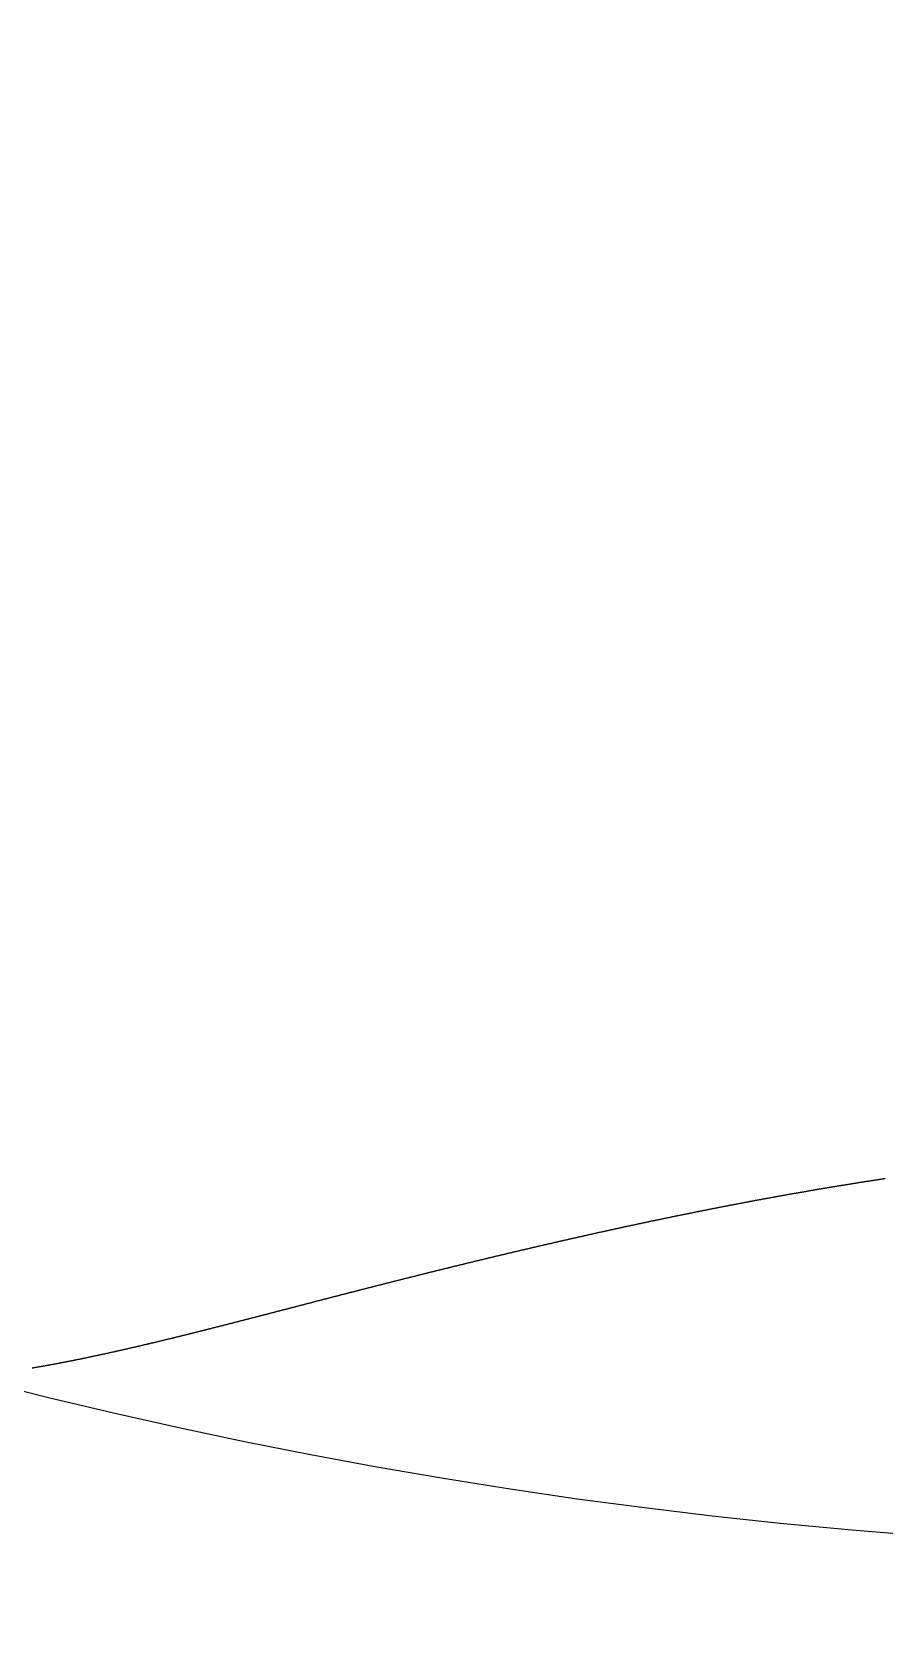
# Model space of a CAD drawing. Header units: millimetres. Extents: x 88 to 97873, y 32 to 55088.
# Drawn here: x 48347.555 to 48349.36, y 4949.045 to 4952.448 of the extents above; entities that cross this region are included whole.
import ezdxf

# ---------------------------------------------------------------- set-up
doc = ezdxf.new("R2010")
doc.units = ezdxf.units.MM
doc.header["$LTSCALE"] = 0.3

msp = doc.modelspace()

# ---------------------------------------------------------------- linework, layer by layer
msp.add_lwpolyline([(48347.5544, 4949.6191), (48347.5554, 4949.6192), (48347.5565, 4949.6194), (48347.5575, 4949.6196), (48347.5586, 4949.6198), (48347.5596, 4949.6199), (48347.5607, 4949.6201), (48347.5617, 4949.6203), (48347.5628, 4949.6205), (48347.5638, 4949.6207), (48347.5649, 4949.6209), (48347.5659, 4949.621), (48347.567, 4949.6212), (48347.568, 4949.6214), (48347.5691, 4949.6216), (48347.5701, 4949.6218), (48347.5712, 4949.622), (48347.5723, 4949.6221), (48347.5733, 4949.6223), (48347.5744, 4949.6225), (48347.5754, 4949.6227), (48347.5765, 4949.6229), (48347.5775, 4949.6231), (48347.5786, 4949.6233), (48347.5797, 4949.6234), (48347.5807, 4949.6236), (48347.5818, 4949.6238), (48347.5828, 4949.624), (48347.5839, 4949.6242), (48347.585, 4949.6244), (48347.586, 4949.6246), (48347.5871, 4949.6248), (48347.5882, 4949.625), (48347.5892, 4949.6252), (48347.5903, 4949.6254), (48347.5914, 4949.6256), (48347.5924, 4949.6258), (48347.5935, 4949.626), (48347.5946, 4949.6262), (48347.5956, 4949.6263), (48347.5967, 4949.6265), (48347.5978, 4949.6267), (48347.5988, 4949.6269), (48347.5999, 4949.6271), (48347.601, 4949.6273), (48347.602, 4949.6275), (48347.6031, 4949.6277), (48347.6042, 4949.6279), (48347.6053, 4949.6281), (48347.6063, 4949.6283), (48347.6074, 4949.6285), (48347.6085, 4949.6287), (48347.6095, 4949.629), (48347.6106, 4949.6292), (48347.6117, 4949.6294), (48347.6128, 4949.6296), (48347.6139, 4949.6298), (48347.6149, 4949.63), (48347.616, 4949.6302), (48347.6171, 4949.6304), (48347.6182, 4949.6306), (48347.6192, 4949.6308), (48347.6203, 4949.631), (48347.6214, 4949.6312), (48347.6225, 4949.6314), (48347.6236, 4949.6316), (48347.6246, 4949.6319), (48347.6257, 4949.6321), (48347.6268, 4949.6323), (48347.6279, 4949.6325), (48347.629, 4949.6327), (48347.6301, 4949.6329), (48347.6312, 4949.6331), (48347.6322, 4949.6333), (48347.6333, 4949.6336), (48347.6344, 4949.6338), (48347.6355, 4949.634), (48347.6366, 4949.6342), (48347.6377, 4949.6344), (48347.6388, 4949.6346), (48347.6399, 4949.6348), (48347.6409, 4949.6351), (48347.642, 4949.6353), (48347.6431, 4949.6355), (48347.6442, 4949.6357), (48347.6453, 4949.6359), (48347.6464, 4949.6362), (48347.6475, 4949.6364), (48347.6486, 4949.6366), (48347.6497, 4949.6368), (48347.6508, 4949.637), (48347.6519, 4949.6373), (48347.653, 4949.6375), (48347.6541, 4949.6377), (48347.6552, 4949.6379), (48347.6563, 4949.6382), (48347.6573, 4949.6384), (48347.6584, 4949.6386), (48347.6595, 4949.6388), (48347.6606, 4949.6391), (48347.6617, 4949.6393), (48347.6628, 4949.6395), (48347.6639, 4949.6397), (48347.665, 4949.64), (48347.6661, 4949.6402), (48347.6672, 4949.6404), (48347.6683, 4949.6406), (48347.6695, 4949.6409), (48347.6706, 4949.6411), (48347.6717, 4949.6413), (48347.6728, 4949.6416), (48347.6739, 4949.6418), (48347.675, 4949.642), (48347.6761, 4949.6423), (48347.6772, 4949.6425), (48347.6783, 4949.6427), (48347.6794, 4949.643), (48347.6805, 4949.6432), (48347.6816, 4949.6434), (48347.6827, 4949.6437), (48347.6838, 4949.6439), (48347.6849, 4949.6441), (48347.6861, 4949.6444), (48347.6872, 4949.6446), (48347.6883, 4949.6448), (48347.6894, 4949.6451), (48347.6905, 4949.6453), (48347.6916, 4949.6455), (48347.6927, 4949.6458), (48347.6938, 4949.646), (48347.695, 4949.6463), (48347.6961, 4949.6465), (48347.6972, 4949.6467), (48347.6983, 4949.647), (48347.6994, 4949.6472), (48347.7005, 4949.6475), (48347.7017, 4949.6477), (48347.7028, 4949.648), (48347.7039, 4949.6482), (48347.705, 4949.6484), (48347.7061, 4949.6487), (48347.7072, 4949.6489), (48347.7084, 4949.6492), (48347.7095, 4949.6494), (48347.7106, 4949.6497), (48347.7117, 4949.6499), (48347.7129, 4949.6501), (48347.714, 4949.6504), (48347.7151, 4949.6506), (48347.7162, 4949.6509), (48347.7173, 4949.6511), (48347.7185, 4949.6514), (48347.7196, 4949.6516), (48347.7207, 4949.6519), (48347.7218, 4949.6521), (48347.723, 4949.6524), (48347.7241, 4949.6526), (48347.7252, 4949.6529), (48347.7264, 4949.6531), (48347.7275, 4949.6534), (48347.7286, 4949.6536), (48347.7297, 4949.6539), (48347.7309, 4949.6541), (48347.732, 4949.6544), (48347.7331, 4949.6546), (48347.7343, 4949.6549), (48347.7354, 4949.6551), (48347.7365, 4949.6554), (48347.7377, 4949.6557), (48347.7388, 4949.6559), (48347.7399, 4949.6562), (48347.7411, 4949.6564), (48347.7422, 4949.6567), (48347.7433, 4949.6569), (48347.7445, 4949.6572), (48347.7456, 4949.6574), (48347.7467, 4949.6577), (48347.7479, 4949.658), (48347.749, 4949.6582), (48347.7501, 4949.6585), (48347.7513, 4949.6587), (48347.7524, 4949.659), (48347.7536, 4949.6593), (48347.7547, 4949.6595), (48347.7558, 4949.6598), (48347.757, 4949.66), (48347.7581, 4949.6603), (48347.7593, 4949.6606), (48347.7604, 4949.6608), (48347.7615, 4949.6611), (48347.7627, 4949.6613), (48347.7638, 4949.6616), (48347.765, 4949.6619), (48347.7661, 4949.6621), (48347.7673, 4949.6624), (48347.7684, 4949.6627), (48347.7696, 4949.6629), (48347.7707, 4949.6632), (48347.7718, 4949.6635), (48347.773, 4949.6637), (48347.7741, 4949.664), (48347.7753, 4949.6643), (48347.7764, 4949.6645), (48347.7776, 4949.6648), (48347.7787, 4949.6651), (48347.7799, 4949.6653), (48347.781, 4949.6656), (48347.7822, 4949.6659), (48347.7833, 4949.6661), (48347.7845, 4949.6664), (48347.7856, 4949.6667), (48347.7868, 4949.6669), (48347.7879, 4949.6672), (48347.7891, 4949.6675), (48347.7903, 4949.6677), (48347.7914, 4949.668), (48347.7926, 4949.6683), (48347.7937, 4949.6686), (48347.7949, 4949.6688), (48347.796, 4949.6691), (48347.7972, 4949.6694), (48347.7983, 4949.6697), (48347.7995, 4949.6699), (48347.8007, 4949.6702), (48347.8018, 4949.6705), (48347.803, 4949.6708), (48347.8041, 4949.671), (48347.8053, 4949.6713), (48347.8064, 4949.6716), (48347.8076, 4949.6719), (48347.8088, 4949.6721), (48347.8099, 4949.6724), (48347.8111, 4949.6727), (48347.8123, 4949.673), (48347.8134, 4949.6732), (48347.8146, 4949.6735), (48347.8157, 4949.6738), (48347.8169, 4949.6741), (48347.8181, 4949.6743), (48347.8192, 4949.6746), (48347.8204, 4949.6749), (48347.8216, 4949.6752), (48347.8227, 4949.6755), (48347.8239, 4949.6757), (48347.8251, 4949.676), (48347.8262, 4949.6763), (48347.8274, 4949.6766), (48347.8286, 4949.6769), (48347.8297, 4949.6772), (48347.8309, 4949.6774), (48347.8321, 4949.6777), (48347.8332, 4949.678), (48347.8344, 4949.6783), (48347.8356, 4949.6786), (48347.8368, 4949.6789), (48347.8379, 4949.6791), (48347.8391, 4949.6794), (48347.8403, 4949.6797), (48347.8414, 4949.68), (48347.8426, 4949.6803), (48347.8438, 4949.6806), (48347.845, 4949.6808), (48347.8461, 4949.6811), (48347.8473, 4949.6814), (48347.8485, 4949.6817), (48347.8497, 4949.682), (48347.8508, 4949.6823), (48347.852, 4949.6826), (48347.8532, 4949.6829), (48347.8544, 4949.6831), (48347.8555, 4949.6834), (48347.8567, 4949.6837), (48347.8579, 4949.684), (48347.8591, 4949.6843), (48347.8603, 4949.6846), (48347.8614, 4949.6849), (48347.8626, 4949.6852), (48347.8638, 4949.6855), (48347.865, 4949.6857), (48347.8662, 4949.686), (48347.8673, 4949.6863), (48347.8685, 4949.6866), (48347.8697, 4949.6869), (48347.8709, 4949.6872), (48347.8721, 4949.6875), (48347.8733, 4949.6878), (48347.8744, 4949.6881), (48347.8756, 4949.6884), (48347.8768, 4949.6887), (48347.878, 4949.689), (48347.8792, 4949.6893), (48347.8804, 4949.6895), (48347.8816, 4949.6898), (48347.8827, 4949.6901), (48347.8839, 4949.6904), (48347.8851, 4949.6907), (48347.8863, 4949.691), (48347.8875, 4949.6913), (48347.8887, 4949.6916), (48347.8899, 4949.6919), (48347.8911, 4949.6922), (48347.8923, 4949.6925), (48347.8934, 4949.6928), (48347.8946, 4949.6931), (48347.8958, 4949.6934), (48347.897, 4949.6937), (48347.8982, 4949.694), (48347.8994, 4949.6943), (48347.9006, 4949.6946), (48347.9018, 4949.6949), (48347.903, 4949.6952), (48347.9042, 4949.6955), (48347.9054, 4949.6958), (48347.9066, 4949.6961), (48347.9078, 4949.6964), (48347.909, 4949.6967), (48347.9102, 4949.697), (48347.9114, 4949.6973), (48347.9126, 4949.6976), (48347.9138, 4949.6979), (48347.9149, 4949.6982), (48347.9161, 4949.6985), (48347.9173, 4949.6988), (48347.9185, 4949.6991), (48347.9197, 4949.6994), (48347.9209, 4949.6997), (48347.9221, 4949.7), (48347.9233, 4949.7003), (48347.9245, 4949.7006), (48347.9257, 4949.7009), (48347.9269, 4949.7012), (48347.9281, 4949.7015), (48347.9294, 4949.7018), (48347.9306, 4949.7021), (48347.9318, 4949.7024), (48347.933, 4949.7027), (48347.9342, 4949.703), (48347.9354, 4949.7033), (48347.9366, 4949.7036), (48347.9378, 4949.7039), (48347.939, 4949.7043), (48347.9402, 4949.7046), (48347.9414, 4949.7049), (48347.9426, 4949.7052), (48347.9438, 4949.7055), (48347.945, 4949.7058), (48347.9462, 4949.7061), (48347.9474, 4949.7064), (48347.9486, 4949.7067), (48347.9499, 4949.707), (48347.9511, 4949.7073), (48347.9523, 4949.7076), (48347.9535, 4949.7079), (48347.9547, 4949.7082), (48347.9559, 4949.7086), (48347.9571, 4949.7089), (48347.9583, 4949.7092), (48347.9595, 4949.7095), (48347.9607, 4949.7098), (48347.962, 4949.7101), (48347.9632, 4949.7104), (48347.9644, 4949.7107), (48347.9656, 4949.711), (48347.9668, 4949.7113), (48347.968, 4949.7116), (48347.9692, 4949.712), (48347.9705, 4949.7123), (48347.9717, 4949.7126), (48347.9729, 4949.7129), (48347.9741, 4949.7132), (48347.9753, 4949.7135), (48347.9765, 4949.7138), (48347.9778, 4949.7141), (48347.979, 4949.7145), (48347.9802, 4949.7148), (48347.9814, 4949.7151), (48347.9826, 4949.7154), (48347.9839, 4949.7157), (48347.9851, 4949.716), (48347.9863, 4949.7163), (48347.9875, 4949.7166), (48347.9887, 4949.717), (48347.99, 4949.7173), (48347.9912, 4949.7176), (48347.9924, 4949.7179), (48347.9936, 4949.7182), (48347.9948, 4949.7185), (48347.9961, 4949.7188), (48347.9973, 4949.7192), (48347.9985, 4949.7195), (48347.9997, 4949.7198), (48348.001, 4949.7201), (48348.0022, 4949.7204), (48348.0034, 4949.7207), (48348.0046, 4949.721), (48348.0059, 4949.7214), (48348.0071, 4949.7217), (48348.0083, 4949.722), (48348.0095, 4949.7223), (48348.0108, 4949.7226), (48348.012, 4949.7229), (48348.0132, 4949.7233), (48348.0144, 4949.7236), (48348.0157, 4949.7239), (48348.0169, 4949.7242), (48348.0181, 4949.7245), (48348.0194, 4949.7248), (48348.0206, 4949.7252), (48348.0218, 4949.7255), (48348.0231, 4949.7258), (48348.0243, 4949.7261), (48348.0255, 4949.7264), (48348.0267, 4949.7268), (48348.028, 4949.7271), (48348.0292, 4949.7274), (48348.0304, 4949.7277), (48348.0317, 4949.728), (48348.0329, 4949.7284), (48348.0341, 4949.7287), (48348.0354, 4949.729), (48348.0366, 4949.7293), (48348.0378, 4949.7296), (48348.0391, 4949.73), (48348.0403, 4949.7303), (48348.0415, 4949.7306), (48348.0428, 4949.7309), (48348.044, 4949.7312), (48348.0453, 4949.7316), (48348.0465, 4949.7319), (48348.0477, 4949.7322), (48348.049, 4949.7325), (48348.0502, 4949.7328), (48348.0514, 4949.7332), (48348.0527, 4949.7335), (48348.0539, 4949.7338), (48348.0552, 4949.7341), (48348.0564, 4949.7344), (48348.0576, 4949.7348), (48348.0589, 4949.7351), (48348.0601, 4949.7354), (48348.0614, 4949.7357), (48348.0626, 4949.7361), (48348.0638, 4949.7364), (48348.0651, 4949.7367), (48348.0663, 4949.737), (48348.0676, 4949.7373), (48348.0688, 4949.7377), (48348.0701, 4949.738), (48348.0713, 4949.7383), (48348.0725, 4949.7386), (48348.0738, 4949.739), (48348.075, 4949.7393), (48348.0763, 4949.7396), (48348.0775, 4949.7399), (48348.0788, 4949.7403), (48348.08, 4949.7406), (48348.0813, 4949.7409), (48348.0825, 4949.7412), (48348.0838, 4949.7415), (48348.085, 4949.7419), (48348.0862, 4949.7422), (48348.0875, 4949.7425), (48348.0887, 4949.7428), (48348.09, 4949.7432), (48348.0912, 4949.7435), (48348.0925, 4949.7438), (48348.0937, 4949.7441), (48348.095, 4949.7445), (48348.0962, 4949.7448), (48348.0975, 4949.7451), (48348.0987, 4949.7454), (48348.1, 4949.7458), (48348.1012, 4949.7461), (48348.1025, 4949.7464), (48348.1037, 4949.7467), (48348.105, 4949.7471), (48348.1062, 4949.7474), (48348.1075, 4949.7477), (48348.1088, 4949.748), (48348.11, 4949.7484), (48348.1113, 4949.7487), (48348.1125, 4949.749), (48348.1138, 4949.7494), (48348.115, 4949.7497), (48348.1163, 4949.75), (48348.1175, 4949.7503), (48348.1188, 4949.7507), (48348.12, 4949.751), (48348.1213, 4949.7513), (48348.1226, 4949.7516), (48348.1238, 4949.752), (48348.1251, 4949.7523), (48348.1263, 4949.7526), (48348.1276, 4949.7529), (48348.1288, 4949.7533), (48348.1301, 4949.7536), (48348.1314, 4949.7539), (48348.1326, 4949.7543), (48348.1339, 4949.7546), (48348.1351, 4949.7549), (48348.1364, 4949.7552), (48348.1377, 4949.7556), (48348.1389, 4949.7559), (48348.1402, 4949.7562), (48348.1414, 4949.7565), (48348.1427, 4949.7569), (48348.144, 4949.7572), (48348.1452, 4949.7575), (48348.1465, 4949.7579), (48348.1477, 4949.7582), (48348.149, 4949.7585), (48348.1503, 4949.7588), (48348.1515, 4949.7592), (48348.1528, 4949.7595), (48348.1541, 4949.7598), (48348.1553, 4949.7602), (48348.1566, 4949.7605), (48348.1578, 4949.7608), (48348.1591, 4949.7611), (48348.1604, 4949.7615), (48348.1616, 4949.7618), (48348.1629, 4949.7621), (48348.1642, 4949.7625), (48348.1654, 4949.7628), (48348.1667, 4949.7631), (48348.168, 4949.7634), (48348.1692, 4949.7638), (48348.1705, 4949.7641), (48348.1718, 4949.7644), (48348.173, 4949.7647), (48348.1743, 4949.7651), (48348.1756, 4949.7654), (48348.1769, 4949.7657), (48348.1781, 4949.7661), (48348.1794, 4949.7664), (48348.1807, 4949.7667), (48348.1819, 4949.7671), (48348.1832, 4949.7674), (48348.1845, 4949.7677), (48348.1857, 4949.768), (48348.187, 4949.7684), (48348.1883, 4949.7687), (48348.1896, 4949.769), (48348.1908, 4949.7694), (48348.1921, 4949.7697), (48348.1934, 4949.77), (48348.1946, 4949.7703), (48348.1959, 4949.7707), (48348.1972, 4949.771), (48348.1985, 4949.7713), (48348.1997, 4949.7717), (48348.201, 4949.772), (48348.2023, 4949.7723), (48348.2036, 4949.7726), (48348.2048, 4949.773), (48348.2061, 4949.7733), (48348.2074, 4949.7736), (48348.2087, 4949.774), (48348.2099, 4949.7743), (48348.2112, 4949.7746), (48348.2125, 4949.7749), (48348.2138, 4949.7753), (48348.215, 4949.7756), (48348.2163, 4949.7759), (48348.2176, 4949.7763), (48348.2189, 4949.7766), (48348.2201, 4949.7769), (48348.2214, 4949.7772), (48348.2227, 4949.7776), (48348.224, 4949.7779), (48348.2253, 4949.7782), (48348.2265, 4949.7786), (48348.2278, 4949.7789), (48348.2291, 4949.7792), (48348.2304, 4949.7796), (48348.2317, 4949.7799), (48348.2329, 4949.7802), (48348.2342, 4949.7805), (48348.2355, 4949.7809), (48348.2368, 4949.7812), (48348.2381, 4949.7815), (48348.2394, 4949.7819), (48348.2406, 4949.7822), (48348.2419, 4949.7825), (48348.2432, 4949.7828), (48348.2445, 4949.7832), (48348.2458, 4949.7835), (48348.247, 4949.7838), (48348.2483, 4949.7842), (48348.2496, 4949.7845), (48348.2509, 4949.7848), (48348.2522, 4949.7851), (48348.2535, 4949.7855), (48348.2548, 4949.7858), (48348.256, 4949.7861), (48348.2573, 4949.7865), (48348.2586, 4949.7868), (48348.2599, 4949.7871), (48348.2612, 4949.7874), (48348.2625, 4949.7878), (48348.2638, 4949.7881), (48348.265, 4949.7884), (48348.2663, 4949.7888), (48348.2676, 4949.7891), (48348.2689, 4949.7894), (48348.2702, 4949.7897), (48348.2715, 4949.7901), (48348.2728, 4949.7904), (48348.2741, 4949.7907), (48348.2753, 4949.7911), (48348.2766, 4949.7914), (48348.2779, 4949.7917), (48348.2792, 4949.7921), (48348.2805, 4949.7924), (48348.2818, 4949.7927), (48348.2831, 4949.793), (48348.2844, 4949.7934), (48348.2857, 4949.7937), (48348.287, 4949.794), (48348.2883, 4949.7944), (48348.2895, 4949.7947), (48348.2908, 4949.795), (48348.2921, 4949.7953), (48348.2934, 4949.7957), (48348.2947, 4949.796), (48348.296, 4949.7963), (48348.2973, 4949.7967), (48348.2986, 4949.797), (48348.2999, 4949.7973), (48348.3012, 4949.7976), (48348.3025, 4949.798), (48348.3038, 4949.7983), (48348.3051, 4949.7986), (48348.3064, 4949.799), (48348.3077, 4949.7993), (48348.309, 4949.7996), (48348.3102, 4949.7999), (48348.3115, 4949.8003), (48348.3128, 4949.8006), (48348.3141, 4949.8009), (48348.3154, 4949.8012), (48348.3167, 4949.8016), (48348.318, 4949.8019), (48348.3193, 4949.8022), (48348.3206, 4949.8026), (48348.3219, 4949.8029), (48348.3232, 4949.8032), (48348.3245, 4949.8035), (48348.3258, 4949.8039), (48348.3271, 4949.8042), (48348.3284, 4949.8045), (48348.3297, 4949.8049), (48348.331, 4949.8052), (48348.3323, 4949.8055), (48348.3336, 4949.8058), (48348.3349, 4949.8062), (48348.3362, 4949.8065), (48348.3375, 4949.8068), (48348.3388, 4949.8072), (48348.3401, 4949.8075), (48348.3414, 4949.8078), (48348.3427, 4949.8081), (48348.344, 4949.8085), (48348.3453, 4949.8088), (48348.3466, 4949.8091), (48348.3479, 4949.8094), (48348.3492, 4949.8098), (48348.3505, 4949.8101), (48348.3518, 4949.8104), (48348.3531, 4949.8108), (48348.3545, 4949.8111), (48348.3558, 4949.8114), (48348.3571, 4949.8117), (48348.3584, 4949.8121), (48348.3597, 4949.8124), (48348.361, 4949.8127), (48348.3623, 4949.813), (48348.3636, 4949.8134), (48348.3649, 4949.8137), (48348.3662, 4949.814), (48348.3675, 4949.8144), (48348.3688, 4949.8147), (48348.3701, 4949.815), (48348.3714, 4949.8153), (48348.3727, 4949.8157), (48348.374, 4949.816), (48348.3753, 4949.8163), (48348.3767, 4949.8166), (48348.378, 4949.817), (48348.3793, 4949.8173), (48348.3806, 4949.8176), (48348.3819, 4949.8179), (48348.3832, 4949.8183), (48348.3845, 4949.8186), (48348.3858, 4949.8189), (48348.3871, 4949.8193), (48348.3884, 4949.8196), (48348.3897, 4949.8199), (48348.3911, 4949.8202), (48348.3924, 4949.8206), (48348.3937, 4949.8209), (48348.395, 4949.8212), (48348.3963, 4949.8215), (48348.3976, 4949.8219), (48348.3989, 4949.8222), (48348.4002, 4949.8225), (48348.4016, 4949.8228), (48348.4029, 4949.8232), (48348.4042, 4949.8235), (48348.4055, 4949.8238), (48348.4068, 4949.8241), (48348.4081, 4949.8245), (48348.4094, 4949.8248), (48348.4107, 4949.8251), (48348.4121, 4949.8254), (48348.4134, 4949.8258), (48348.4147, 4949.8261), (48348.416, 4949.8264), (48348.4173, 4949.8267), (48348.4186, 4949.8271), (48348.4199, 4949.8274), (48348.4213, 4949.8277), (48348.4226, 4949.828), (48348.4239, 4949.8284), (48348.4252, 4949.8287), (48348.4265, 4949.829), (48348.4278, 4949.8293), (48348.4292, 4949.8297), (48348.4305, 4949.83), (48348.4318, 4949.8303), (48348.4331, 4949.8306), (48348.4344, 4949.831), (48348.4358, 4949.8313), (48348.4371, 4949.8316), (48348.4384, 4949.8319), (48348.4397, 4949.8323), (48348.441, 4949.8326), (48348.4423, 4949.8329), (48348.4437, 4949.8332), (48348.445, 4949.8336), (48348.4463, 4949.8339), (48348.4476, 4949.8342), (48348.4489, 4949.8345), (48348.4503, 4949.8349), (48348.4516, 4949.8352), (48348.4529, 4949.8355), (48348.4542, 4949.8358), (48348.4556, 4949.8362), (48348.4569, 4949.8365), (48348.4582, 4949.8368), (48348.4595, 4949.8371), (48348.4608, 4949.8374), (48348.4622, 4949.8378), (48348.4635, 4949.8381), (48348.4648, 4949.8384), (48348.4661, 4949.8387), (48348.4675, 4949.8391), (48348.4688, 4949.8394), (48348.4701, 4949.8397), (48348.4714, 4949.84), (48348.4728, 4949.8404), (48348.4741, 4949.8407), (48348.4754, 4949.841), (48348.4767, 4949.8413), (48348.478, 4949.8416), (48348.4794, 4949.842), (48348.4807, 4949.8423), (48348.482, 4949.8426), (48348.4834, 4949.8429), (48348.4847, 4949.8433), (48348.486, 4949.8436), (48348.4873, 4949.8439), (48348.4887, 4949.8442), (48348.49, 4949.8445), (48348.4913, 4949.8449), (48348.4926, 4949.8452), (48348.494, 4949.8455), (48348.4953, 4949.8458), (48348.4966, 4949.8462), (48348.498, 4949.8465), (48348.4993, 4949.8468), (48348.5006, 4949.8471), (48348.5019, 4949.8474), (48348.5033, 4949.8478), (48348.5046, 4949.8481), (48348.5059, 4949.8484), (48348.5073, 4949.8487), (48348.5086, 4949.849), (48348.5099, 4949.8494), (48348.5112, 4949.8497), (48348.5126, 4949.85), (48348.5139, 4949.8503), (48348.5152, 4949.8507), (48348.5166, 4949.851), (48348.5179, 4949.8513), (48348.5192, 4949.8516), (48348.5206, 4949.8519), (48348.5219, 4949.8523), (48348.5232, 4949.8526), (48348.5246, 4949.8529), (48348.5259, 4949.8532), (48348.5272, 4949.8535), (48348.5286, 4949.8539), (48348.5299, 4949.8542), (48348.5312, 4949.8545), (48348.5326, 4949.8548), (48348.5339, 4949.8551), (48348.5352, 4949.8555), (48348.5366, 4949.8558), (48348.5379, 4949.8561), (48348.5392, 4949.8564), (48348.5406, 4949.8567), (48348.5419, 4949.857), (48348.5432, 4949.8574), (48348.5446, 4949.8577), (48348.5459, 4949.858), (48348.5472, 4949.8583), (48348.5486, 4949.8586), (48348.5499, 4949.859), (48348.5512, 4949.8593), (48348.5526, 4949.8596), (48348.5539, 4949.8599), (48348.5553, 4949.8602), (48348.5566, 4949.8606), (48348.5579, 4949.8609), (48348.5593, 4949.8612), (48348.5606, 4949.8615), (48348.5619, 4949.8618), (48348.5633, 4949.8621), (48348.5646, 4949.8625), (48348.566, 4949.8628), (48348.5673, 4949.8631), (48348.5686, 4949.8634), (48348.57, 4949.8637), (48348.5713, 4949.864), (48348.5727, 4949.8644), (48348.574, 4949.8647), (48348.5753, 4949.865), (48348.5767, 4949.8653), (48348.578, 4949.8656), (48348.5794, 4949.8659), (48348.5807, 4949.8663), (48348.582, 4949.8666), (48348.5834, 4949.8669), (48348.5847, 4949.8672), (48348.5861, 4949.8675), (48348.5874, 4949.8678), (48348.5887, 4949.8682), (48348.5901, 4949.8685), (48348.5914, 4949.8688), (48348.5928, 4949.8691), (48348.5941, 4949.8694), (48348.5955, 4949.8697), (48348.5968, 4949.8701), (48348.5981, 4949.8704), (48348.5995, 4949.8707), (48348.6008, 4949.871), (48348.6022, 4949.8713), (48348.6035, 4949.8716), (48348.6049, 4949.8719), (48348.6062, 4949.8723), (48348.6075, 4949.8726), (48348.6089, 4949.8729), (48348.6102, 4949.8732), (48348.6116, 4949.8735), (48348.6129, 4949.8738), (48348.6143, 4949.8741), (48348.6156, 4949.8745), (48348.617, 4949.8748), (48348.6183, 4949.8751), (48348.6197, 4949.8754), (48348.621, 4949.8757), (48348.6224, 4949.876), (48348.6237, 4949.8763), (48348.625, 4949.8767), (48348.6264, 4949.877), (48348.6277, 4949.8773), (48348.6291, 4949.8776), (48348.6304, 4949.8779), (48348.6318, 4949.8782), (48348.6331, 4949.8785), (48348.6345, 4949.8788), (48348.6358, 4949.8792), (48348.6372, 4949.8795), (48348.6385, 4949.8798), (48348.6399, 4949.8801), (48348.6412, 4949.8804), (48348.6426, 4949.8807), (48348.6439, 4949.881), (48348.6453, 4949.8813), (48348.6466, 4949.8817), (48348.648, 4949.882), (48348.6493, 4949.8823), (48348.6507, 4949.8826), (48348.652, 4949.8829), (48348.6534, 4949.8832), (48348.6547, 4949.8835), (48348.6561, 4949.8838), (48348.6574, 4949.8841), (48348.6588, 4949.8845), (48348.6601, 4949.8848), (48348.6615, 4949.8851), (48348.6628, 4949.8854), (48348.6642, 4949.8857), (48348.6655, 4949.886), (48348.6669, 4949.8863), (48348.6682, 4949.8866), (48348.6696, 4949.8869), (48348.6709, 4949.8872), (48348.6723, 4949.8876), (48348.6736, 4949.8879), (48348.675, 4949.8882), (48348.6764, 4949.8885), (48348.6777, 4949.8888), (48348.6791, 4949.8891), (48348.6804, 4949.8894), (48348.6818, 4949.8897), (48348.6831, 4949.89), (48348.6845, 4949.8903), (48348.6858, 4949.8906), (48348.6872, 4949.8909), (48348.6885, 4949.8913), (48348.6899, 4949.8916), (48348.6913, 4949.8919), (48348.6926, 4949.8922), (48348.694, 4949.8925), (48348.6953, 4949.8928), (48348.6967, 4949.8931), (48348.698, 4949.8934), (48348.6994, 4949.8937), (48348.7007, 4949.894), (48348.7021, 4949.8943), (48348.7035, 4949.8946), (48348.7048, 4949.8949), (48348.7062, 4949.8952), (48348.7075, 4949.8956), (48348.7089, 4949.8959), (48348.7102, 4949.8962), (48348.7116, 4949.8965), (48348.713, 4949.8968), (48348.7143, 4949.8971), (48348.7157, 4949.8974), (48348.717, 4949.8977), (48348.7184, 4949.898), (48348.7198, 4949.8983), (48348.7211, 4949.8986), (48348.7225, 4949.8989), (48348.7238, 4949.8992), (48348.7252, 4949.8995), (48348.7266, 4949.8998), (48348.7279, 4949.9001), (48348.7293, 4949.9004), (48348.7306, 4949.9007), (48348.732, 4949.901), (48348.7334, 4949.9014), (48348.7347, 4949.9017), (48348.7361, 4949.902), (48348.7374, 4949.9023), (48348.7388, 4949.9026), (48348.7402, 4949.9029), (48348.7415, 4949.9032), (48348.7429, 4949.9035), (48348.7442, 4949.9038), (48348.7456, 4949.9041), (48348.747, 4949.9044), (48348.7483, 4949.9047), (48348.7497, 4949.905), (48348.7511, 4949.9053), (48348.7524, 4949.9056), (48348.7538, 4949.9059), (48348.7551, 4949.9062), (48348.7565, 4949.9065), (48348.7579, 4949.9068), (48348.7592, 4949.9071), (48348.7606, 4949.9074), (48348.762, 4949.9077), (48348.7633, 4949.908), (48348.7647, 4949.9083), (48348.7661, 4949.9086), (48348.7674, 4949.9089), (48348.7688, 4949.9092), (48348.7701, 4949.9095), (48348.7715, 4949.9098), (48348.7729, 4949.9101), (48348.7742, 4949.9104), (48348.7756, 4949.9107), (48348.777, 4949.911), (48348.7783, 4949.9113), (48348.7797, 4949.9116), (48348.7811, 4949.9119), (48348.7824, 4949.9122), (48348.7838, 4949.9125), (48348.7852, 4949.9128), (48348.7865, 4949.9131), (48348.7879, 4949.9134), (48348.7893, 4949.9137), (48348.7906, 4949.914), (48348.792, 4949.9143), (48348.7934, 4949.9146), (48348.7947, 4949.9149), (48348.7961, 4949.9152), (48348.7975, 4949.9155), (48348.7988, 4949.9158), (48348.8002, 4949.9161), (48348.8016, 4949.9164), (48348.8029, 4949.9167), (48348.8043, 4949.917), (48348.8057, 4949.9173), (48348.807, 4949.9176), (48348.8084, 4949.9179), (48348.8098, 4949.9182), (48348.8112, 4949.9185), (48348.8125, 4949.9188), (48348.8139, 4949.919), (48348.8153, 4949.9193), (48348.8166, 4949.9196), (48348.818, 4949.9199), (48348.8194, 4949.9202), (48348.8207, 4949.9205), (48348.8221, 4949.9208), (48348.8235, 4949.9211), (48348.8249, 4949.9214), (48348.8262, 4949.9217), (48348.8276, 4949.922), (48348.829, 4949.9223), (48348.8303, 4949.9226), (48348.8317, 4949.9229), (48348.8331, 4949.9232), (48348.8345, 4949.9235), (48348.8358, 4949.9238), (48348.8372, 4949.9241), (48348.8386, 4949.9243), (48348.8399, 4949.9246), (48348.8413, 4949.9249), (48348.8427, 4949.9252), (48348.8441, 4949.9255), (48348.8454, 4949.9258), (48348.8468, 4949.9261), (48348.8482, 4949.9264), (48348.8496, 4949.9267), (48348.8509, 4949.927), (48348.8523, 4949.9273), (48348.8537, 4949.9276), (48348.855, 4949.9278), (48348.8564, 4949.9281), (48348.8578, 4949.9284), (48348.8592, 4949.9287), (48348.8605, 4949.929), (48348.8619, 4949.9293), (48348.8633, 4949.9296), (48348.8647, 4949.9299), (48348.866, 4949.9302), (48348.8674, 4949.9305), (48348.8688, 4949.9308), (48348.8702, 4949.931), (48348.8715, 4949.9313), (48348.8729, 4949.9316), (48348.8743, 4949.9319), (48348.8757, 4949.9322), (48348.877, 4949.9325), (48348.8784, 4949.9328), (48348.8798, 4949.9331), (48348.8812, 4949.9333), (48348.8825, 4949.9336), (48348.8839, 4949.9339), (48348.8853, 4949.9342), (48348.8867, 4949.9345), (48348.8881, 4949.9348), (48348.8894, 4949.9351), (48348.8908, 4949.9354), (48348.8922, 4949.9356), (48348.8936, 4949.9359), (48348.8949, 4949.9362), (48348.8963, 4949.9365), (48348.8977, 4949.9368), (48348.8991, 4949.9371), (48348.9005, 4949.9374), (48348.9018, 4949.9376), (48348.9032, 4949.9379), (48348.9046, 4949.9382), (48348.906, 4949.9385), (48348.9073, 4949.9388), (48348.9087, 4949.9391), (48348.9101, 4949.9394), (48348.9115, 4949.9396), (48348.9129, 4949.9399), (48348.9142, 4949.9402), (48348.9156, 4949.9405), (48348.917, 4949.9408), (48348.9184, 4949.9411), (48348.9198, 4949.9413), (48348.9211, 4949.9416), (48348.9225, 4949.9419), (48348.9239, 4949.9422), (48348.9253, 4949.9425), (48348.9267, 4949.9428), (48348.928, 4949.943), (48348.9294, 4949.9433), (48348.9308, 4949.9436), (48348.9322, 4949.9439), (48348.9336, 4949.9442), (48348.9349, 4949.9444), (48348.9363, 4949.9447), (48348.9377, 4949.945), (48348.9391, 4949.9453), (48348.9405, 4949.9456), (48348.9419, 4949.9459), (48348.9432, 4949.9461), (48348.9446, 4949.9464), (48348.946, 4949.9467), (48348.9474, 4949.947), (48348.9488, 4949.9473), (48348.9501, 4949.9475), (48348.9515, 4949.9478), (48348.9529, 4949.9481), (48348.9543, 4949.9484), (48348.9557, 4949.9486), (48348.9571, 4949.9489), (48348.9584, 4949.9492), (48348.9598, 4949.9495), (48348.9612, 4949.9498), (48348.9626, 4949.95), (48348.964, 4949.9503), (48348.9654, 4949.9506), (48348.9667, 4949.9509), (48348.9681, 4949.9511), (48348.9695, 4949.9514), (48348.9709, 4949.9517), (48348.9723, 4949.952), (48348.9737, 4949.9522), (48348.9751, 4949.9525), (48348.9764, 4949.9528), (48348.9778, 4949.9531), (48348.9792, 4949.9534), (48348.9806, 4949.9536), (48348.982, 4949.9539), (48348.9834, 4949.9542), (48348.9848, 4949.9545), (48348.9861, 4949.9547), (48348.9875, 4949.955), (48348.9889, 4949.9553), (48348.9903, 4949.9555), (48348.9917, 4949.9558), (48348.9931, 4949.9561), (48348.9945, 4949.9564), (48348.9958, 4949.9566), (48348.9972, 4949.9569), (48348.9986, 4949.9572), (48349, 4949.9575), (48349.0014, 4949.9577), (48349.0028, 4949.958), (48349.0042, 4949.9583), (48349.0055, 4949.9585), (48349.0069, 4949.9588), (48349.0083, 4949.9591), (48349.0097, 4949.9594), (48349.0111, 4949.9596), (48349.0125, 4949.9599), (48349.0139, 4949.9602), (48349.0153, 4949.9604), (48349.0166, 4949.9607), (48349.018, 4949.961), (48349.0194, 4949.9613), (48349.0208, 4949.9615), (48349.0222, 4949.9618), (48349.0236, 4949.9621), (48349.025, 4949.9623), (48349.0264, 4949.9626), (48349.0278, 4949.9629), (48349.0291, 4949.9631), (48349.0305, 4949.9634), (48349.0319, 4949.9637), (48349.0333, 4949.9639), (48349.0347, 4949.9642), (48349.0361, 4949.9645), (48349.0375, 4949.9647), (48349.0389, 4949.965), (48349.0403, 4949.9653), (48349.0416, 4949.9655), (48349.043, 4949.9658), (48349.0444, 4949.9661), (48349.0458, 4949.9663), (48349.0472, 4949.9666), (48349.0486, 4949.9669), (48349.05, 4949.9671), (48349.0514, 4949.9674), (48349.0528, 4949.9677), (48349.0542, 4949.9679), (48349.0555, 4949.9682), (48349.0569, 4949.9685), (48349.0583, 4949.9687), (48349.0597, 4949.969), (48349.0611, 4949.9693), (48349.0625, 4949.9695), (48349.0639, 4949.9698), (48349.0653, 4949.97), (48349.0667, 4949.9703), (48349.0681, 4949.9706), (48349.0695, 4949.9708), (48349.0709, 4949.9711), (48349.0722, 4949.9714), (48349.0736, 4949.9716), (48349.075, 4949.9719), (48349.0764, 4949.9721), (48349.0778, 4949.9724), (48349.0792, 4949.9727), (48349.0806, 4949.9729), (48349.082, 4949.9732), (48349.0834, 4949.9734), (48349.0848, 4949.9737), (48349.0862, 4949.974), (48349.0876, 4949.9742), (48349.089, 4949.9745), (48349.0903, 4949.9747), (48349.0917, 4949.975), (48349.0931, 4949.9753), (48349.0945, 4949.9755), (48349.0959, 4949.9758), (48349.0973, 4949.976), (48349.0987, 4949.9763), (48349.1001, 4949.9765), (48349.1015, 4949.9768), (48349.1029, 4949.9771), (48349.1043, 4949.9773), (48349.1057, 4949.9776), (48349.1071, 4949.9778), (48349.1085, 4949.9781), (48349.1099, 4949.9783), (48349.1113, 4949.9786), (48349.1127, 4949.9789), (48349.114, 4949.9791), (48349.1154, 4949.9794), (48349.1168, 4949.9796), (48349.1182, 4949.9799), (48349.1196, 4949.9801), (48349.121, 4949.9804), (48349.1224, 4949.9806), (48349.1238, 4949.9809), (48349.1252, 4949.9811), (48349.1266, 4949.9814), (48349.128, 4949.9816), (48349.1294, 4949.9819), (48349.1308, 4949.9822), (48349.1322, 4949.9824), (48349.1336, 4949.9827), (48349.135, 4949.9829), (48349.1364, 4949.9832), (48349.1378, 4949.9834), (48349.1392, 4949.9837), (48349.1406, 4949.9839), (48349.142, 4949.9842), (48349.1434, 4949.9844), (48349.1447, 4949.9847), (48349.1461, 4949.9849), (48349.1475, 4949.9852), (48349.1489, 4949.9854), (48349.1503, 4949.9857), (48349.1517, 4949.9859), (48349.1531, 4949.9862), (48349.1545, 4949.9864), (48349.1559, 4949.9867), (48349.1573, 4949.9869), (48349.1587, 4949.9872), (48349.1601, 4949.9874), (48349.1615, 4949.9877), (48349.1629, 4949.9879), (48349.1643, 4949.9881), (48349.1657, 4949.9884), (48349.1671, 4949.9886), (48349.1685, 4949.9889), (48349.1699, 4949.9891), (48349.1713, 4949.9894), (48349.1727, 4949.9896), (48349.1741, 4949.9899), (48349.1755, 4949.9901), (48349.1769, 4949.9904), (48349.1783, 4949.9906), (48349.1797, 4949.9909), (48349.1811, 4949.9911), (48349.1825, 4949.9913), (48349.1839, 4949.9916), (48349.1853, 4949.9918), (48349.1867, 4949.9921), (48349.1881, 4949.9923), (48349.1895, 4949.9926), (48349.1909, 4949.9928), (48349.1923, 4949.993), (48349.1937, 4949.9933), (48349.1951, 4949.9935), (48349.1965, 4949.9938), (48349.1979, 4949.994), (48349.1993, 4949.9942), (48349.2007, 4949.9945), (48349.2021, 4949.9947), (48349.2035, 4949.995), (48349.2049, 4949.9952), (48349.2063, 4949.9955), (48349.2077, 4949.9957), (48349.2091, 4949.9959), (48349.2105, 4949.9962), (48349.2119, 4949.9964), (48349.2133, 4949.9966), (48349.2147, 4949.9969), (48349.2161, 4949.9971), (48349.2175, 4949.9974), (48349.2189, 4949.9976), (48349.2203, 4949.9978), (48349.2217, 4949.9981), (48349.2231, 4949.9983), (48349.2245, 4949.9985), (48349.2259, 4949.9988), (48349.2273, 4949.999), (48349.2287, 4949.9993), (48349.2301, 4949.9995), (48349.2315, 4949.9997), (48349.2329, 4950), (48349.2343, 4950.0002), (48349.2357, 4950.0004), (48349.2371, 4950.0007), (48349.2385, 4950.0009), (48349.2399, 4950.0011), (48349.2413, 4950.0014), (48349.2427, 4950.0016), (48349.2441, 4950.0018), (48349.2455, 4950.0021), (48349.2469, 4950.0023), (48349.2483, 4950.0025), (48349.2497, 4950.0028), (48349.2511, 4950.003), (48349.2525, 4950.0032), (48349.2539, 4950.0035), (48349.2553, 4950.0037), (48349.2567, 4950.0039), (48349.2581, 4950.0042), (48349.2595, 4950.0044), (48349.2609, 4950.0046), (48349.2623, 4950.0048), (48349.2637, 4950.0051), (48349.2651, 4950.0053), (48349.2665, 4950.0055), (48349.2679, 4950.0058), (48349.2693, 4950.006), (48349.2707, 4950.0062), (48349.2721, 4950.0064), (48349.2735, 4950.0067), (48349.2749, 4950.0069), (48349.2763, 4950.0071), (48349.2777, 4950.0074), (48349.2791, 4950.0076), (48349.2805, 4950.0078), (48349.282, 4950.008), (48349.2834, 4950.0083), (48349.2848, 4950.0085), (48349.2862, 4950.0087), (48349.2876, 4950.0089), (48349.289, 4950.0092), (48349.2904, 4950.0094), (48349.2918, 4950.0096), (48349.2932, 4950.0098), (48349.2946, 4950.0101), (48349.296, 4950.0103), (48349.2974, 4950.0105), (48349.2988, 4950.0107), (48349.3002, 4950.011), (48349.3016, 4950.0112), (48349.303, 4950.0114), (48349.3044, 4950.0116), (48349.3058, 4950.0118), (48349.3072, 4950.0121), (48349.3086, 4950.0123), (48349.31, 4950.0125), (48349.3114, 4950.0127), (48349.3128, 4950.0129), (48349.3142, 4950.0132), (48349.3156, 4950.0134), (48349.317, 4950.0136), (48349.3185, 4950.0138), (48349.3199, 4950.014), (48349.3213, 4950.0143), (48349.3227, 4950.0145), (48349.3241, 4950.0147), (48349.3255, 4950.0149), (48349.3269, 4950.0151), (48349.3283, 4950.0154), (48349.3297, 4950.0156), (48349.3311, 4950.0158), (48349.3325, 4950.016), (48349.3339, 4950.0162), (48349.3353, 4950.0164), (48349.3367, 4950.0166), (48349.3381, 4950.0169), (48349.3395, 4950.0171), (48349.3409, 4950.0173), (48349.3423, 4950.0175), (48349.3437, 4950.0177), (48349.3451, 4950.0179), (48349.3465, 4950.0182), (48349.348, 4950.0184), (48349.3494, 4950.0186), (48349.3508, 4950.0188), (48349.3522, 4950.019), (48349.3536, 4950.0192), (48349.355, 4950.0194), (48349.3564, 4950.0196), (48349.3578, 4950.0199), (48349.3592, 4950.0201), (48349.3606, 4950.0203)])
for radius in [18.5479, 14.363, 11.4141]:
    msp.add_circle((48350.3049, 4960.6448), radius)

doc.saveas('drawing.dxf')
